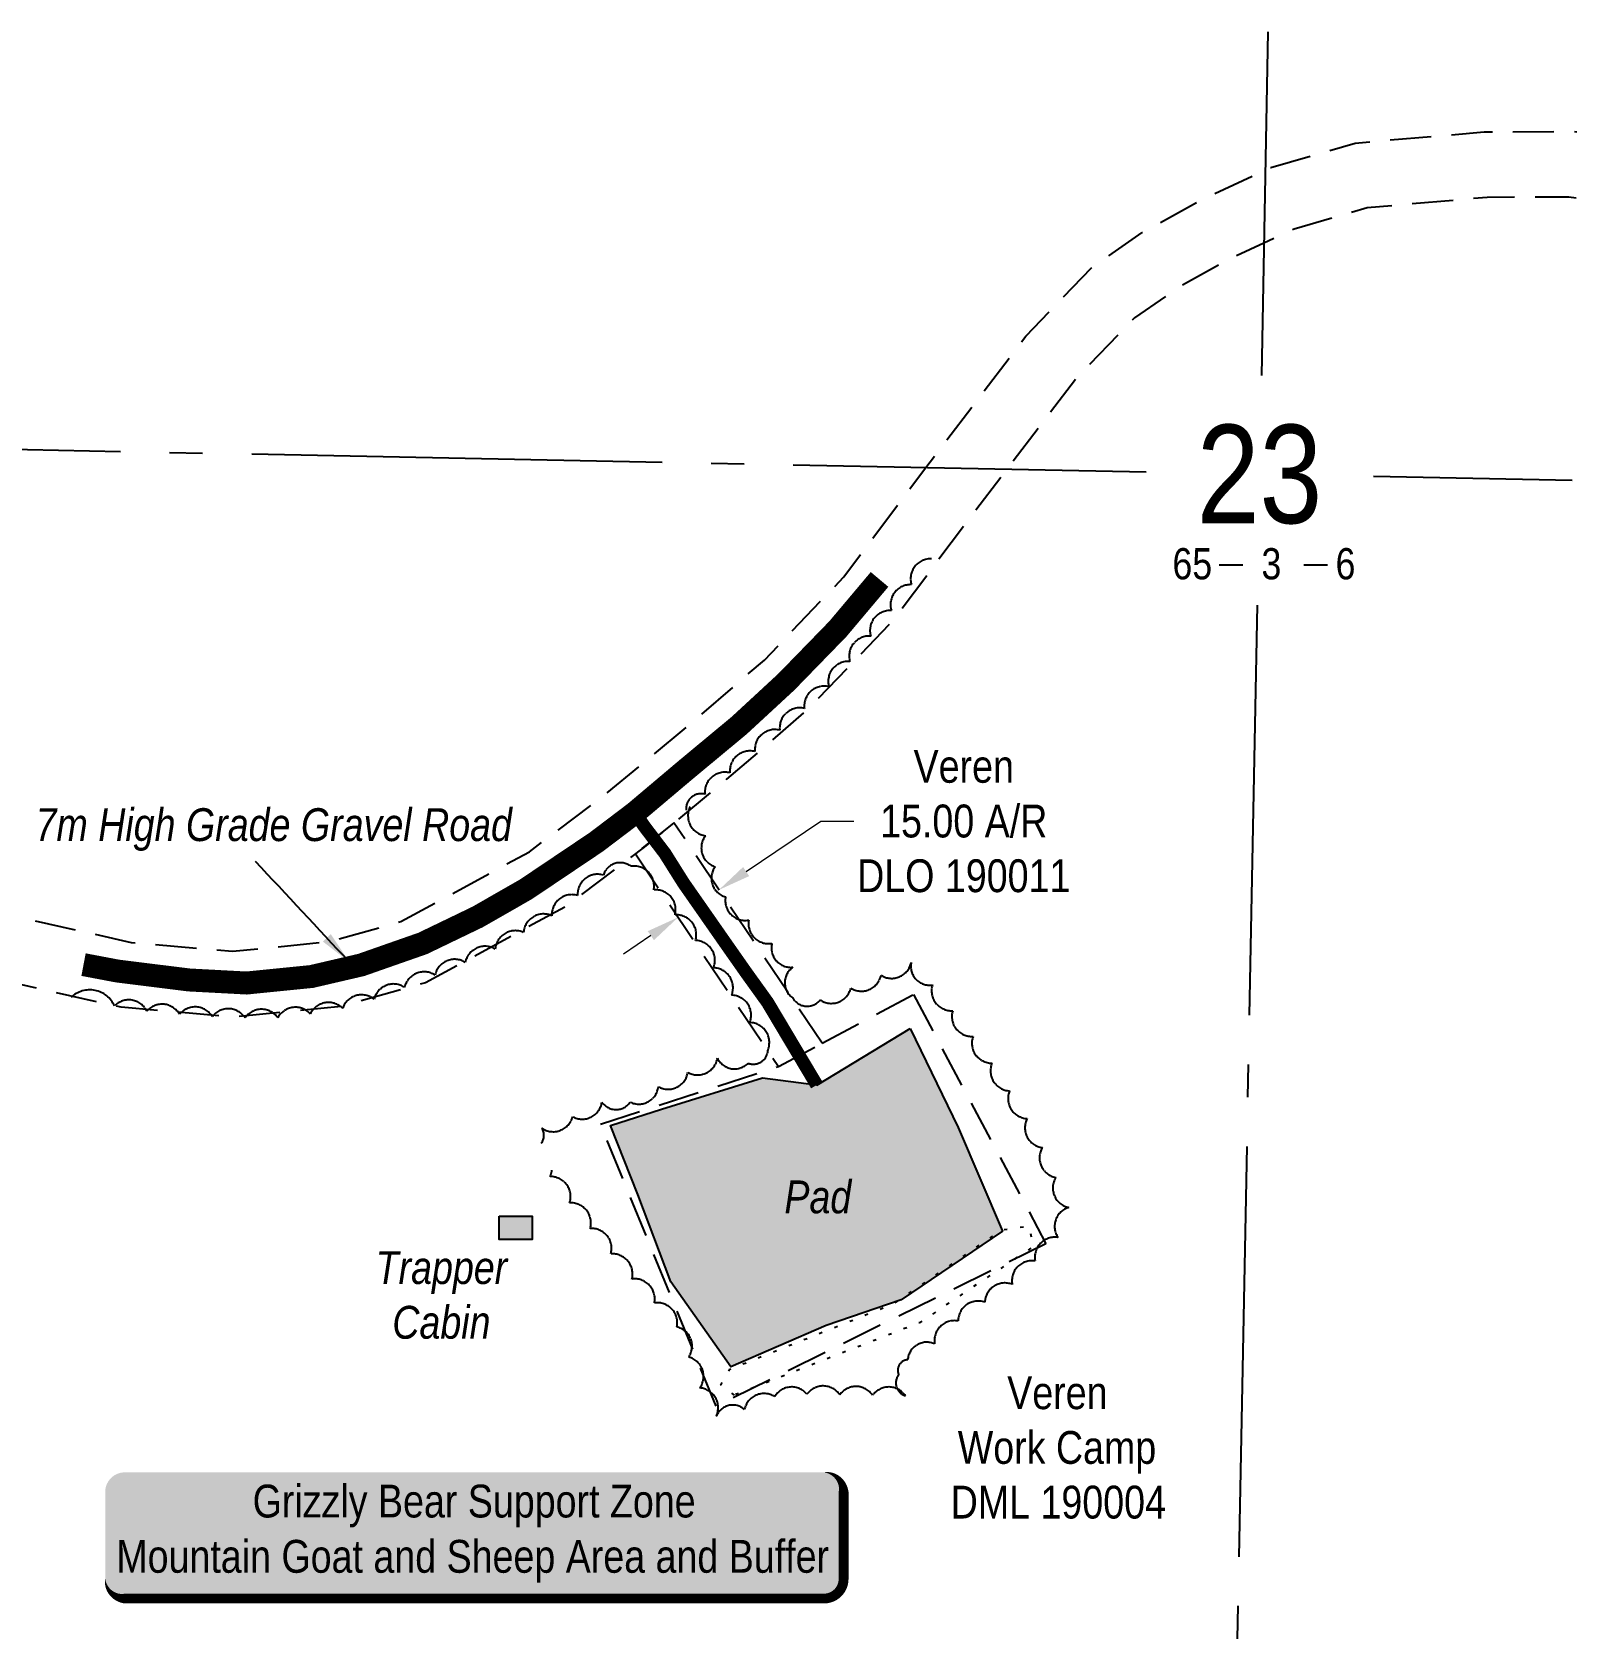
# Model space of a CAD drawing. Extents: x 410361 to 414309, y 6054312 to 6057526.
# Drawn here: x 413136.8 to 413607.3, y 6055172.9 to 6055660.4 of the extents above; entities that cross this region are included whole.
import ezdxf
from ezdxf.enums import TextEntityAlignment as Align

# ---------------------------------------------------------------- set-up
doc = ezdxf.new("R2010")
doc.units = 0
doc.header["$LTSCALE"] = 5
for name, pattern in [('0', [1, 1, 0]), ('foc-ACCESSROAD', [3.75, 2.5, -1.25]), ('foc-QUARTERLINE', [33, 25, -3, 2, -3]), ('foc-TOPO', [1, 0.2, -0.8])]:
    doc.linetypes.add(name, pattern=pattern)
for name, color, linetype in [('10', 1, 'Continuous'), ('9', 3, 'Continuous'), ('AS-RESIDENCE', 14, 'Continuous'), ('AS-ROADS', 254, 'Continuous'), ('AS-WILDLIFE-BLOCK', 131, 'Continuous'), ('C-AR', 13, 'foc-ACCESSROAD'), ('C-WS', 13, 'foc-ACCESSROAD'), ('F-AR', 190, 'foc-ACCESSROAD'), ('L-QSEC', 8, 'foc-QUARTERLINE'), ('L-SECLBL', 7, 'Continuous'), ('T-BUSH', 110, '0'), ('T-GENERAL', 48, 'foc-TOPO')]:
    doc.layers.add(name, color=color, linetype=linetype)
for name, color, linetype, lineweight in [('AS-GENERAL', 48, 'Continuous', 18), ('C-AR-T', 13, 'Continuous', 9), ('C-WS-T', 13, 'Continuous', 9)]:
    doc.layers.add(name, color=color, linetype=linetype, lineweight=lineweight)
doc.styles.add('80', font='ARIALN.TTF', dxfattribs={"height": 10})
doc.styles.add('80CG', font='ARIALN.TTF', dxfattribs={"height": 10})
doc.styles.add('80L', font='ARIALN.TTF', dxfattribs={"height": 10})
doc.styles.add('SIMPLEX', font='ARIALN.TTF')
doc.dimstyles.new('Compass 5 000', dxfattribs={"dimscale": 5, "dimtxt": 9, "dimasz": 2, "dimexe": 0.2, "dimexo": 0.0625, "dimgap": 0.5, "dimtad": 0, "dimtih": 1, "dimtoh": 1, "dimzin": 0, "dimdsep": 46, "dimtxsty": '80CG', "dimcen": 0.1, "dimse1": 1, "dimse2": 1, "dimclrd": 256, "dimclrt": 256, "dimaunit": 1, "dimadec": 4, "dimazin": 0, "dimtfac": 0.06, "dimtofl": 0, "dimtmove": 0, "dimatfit": 1, "dimfxl": 0.2, "dimtolj": 1, "dimtzin": 0, "dimlwd": -1, "dimarcsym": 0})

# ---------------------------------------------------------------- blocks, each defined once
blk = doc.blocks.new('L-SECLBL')
at = {"layer": '9', "color": 7}
for p, q in [((-5.08, -27.83), (-12.29, -27.83)), ((20.7, -27.83), (13.5, -27.83))]:
    blk.add_line(p, q, dxfattribs=at)
at = {"layer": '10', "color": 2, "style": 'SIMPLEX'}
blk.add_attdef('SEC', text='', height=30, dxfattribs=at).set_placement((0, 0), align=Align.MIDDLE)
at = {"layer": '10', "color": 5, "style": '80L'}
blk.add_attdef('TWP', text='', height=9.5, dxfattribs=at).set_placement((-14.43, -27.37), align=Align.MIDDLE_RIGHT)
blk.add_attdef('RGE', text='', height=9.5, dxfattribs=at).set_placement((3.62, -27.37), align=Align.MIDDLE_CENTER)
blk.add_attdef('MER', text='', height=9.5, dxfattribs=at).set_placement((23.17, -27.37), align=Align.MIDDLE_LEFT)
blk = doc.blocks.new('*D37')
at = {"layer": 'C-AR-T', "transparency": 16777216}
for p, q in [((413354.26, 6055404.58), (413377.04, 6055419.91)), ((413377.04, 6055419.91), (413387.04, 6055419.91)), ((413325.23, 6055385.05), (413316.94, 6055379.46))]:
    blk.add_line(p, q, dxfattribs=at)
for points in [[(413353.33, 6055405.97), (413355.19, 6055403.2), (413345.97, 6055399)], [(413324.3, 6055386.43), (413326.16, 6055383.67), (413333.53, 6055390.63)]]:
    blk.add_solid(points, dxfattribs=at)
at = {"layer": 'C-AR-T', "transparency": 16777216, "insert": (413420.53, 6055419.91), "char_height": 10, "attachment_point": 5, "style": '80CG'}
blk.add_mtext('\\A1;Veren\\P15.00 A/R\\PDLO 190011', dxfattribs=at)
blk = doc.blocks.new('res_other')
blk.add_hatch(color=14).paths.add_polyline_path([(-1.09, 0.735), (0.91, 0.735), (0.91, -0.693), (-1.09, -0.693)])
at = {"color": 14}
blk.add_lwpolyline([(-1.09, 0.735), (0.91, 0.735), (0.91, -0.693), (-1.09, -0.693)], close=True, dxfattribs=at)
blk = doc.blocks.new('*U54')
h = blk.add_hatch(color=255)
edge = h.paths.add_edge_path()
edge.add_line((-106.5, -20), (106.5, -20))
edge.add_arc((106.5, -14), 6, 270, 360)
edge.add_line((112.5, -14), (112.5, 12.5))
edge.add_arc((106.5, 12.5), 6, 0, 90)
edge.add_line((106.5, 18.5), (-106.5, 18.5))
edge.add_arc((-106.5, 12.5), 6, 90, 180)
edge.add_line((-112.5, 12.5), (-112.5, -14))
edge.add_arc((-106.5, -14), 6, 180, 270)
at = {"color": 131, "flags": 128}
blk.add_lwpolyline([(-106.5, -20, 3, 3, 0), (106.5, -20, 3, 3, 0.414214), (112.5, -14, 3, 3, 0), (112.5, 12.5, 3, 0, 0.414214), (106.5, 18.5, 0, 0, 0), (-106.5, 18.5, 0, 0, 0.414214), (-112.5, 12.5, 0, 0, 0), (-112.5, -14, 0, 3, 0.414214)], format="xyseb", close=True, dxfattribs=at)
at = {"color": 131, "style": '80'}
blk.add_attdef('ENTER_TEXT_001', (-35.99, -5), '', height=10, dxfattribs=at)

msp = doc.modelspace()

# ---------------------------------------------------------------- hatches: boundary and pattern name
at = {"layer": 'AS-ROADS'}
h = msp.add_hatch(color=256, dxfattribs=at)
h.dxf.hatch_style = 1
h.paths.add_polyline_path([(413404.227, 6055356.789), (413418.792, 6055326.595), (413432.314, 6055295.034), (413401.419, 6055274.043), (413378.663, 6055266.309), (413349.637, 6055253.636), (413331.333, 6055279.546), (413321.222, 6055306.148), (413312.933, 6055327.201), (413328.519, 6055332.204), (413359.231, 6055341.703), (413375.687, 6055339.584), (413375.76, 6055339.54)])

# ---------------------------------------------------------------- linework, layer by layer
at = {"layer": 'AS-ROADS', "flags": 128}
for points, const_width in [([(413394.885, 6055493.594), (413382.191, 6055478.513), (413366.45, 6055462.326), (413352.088, 6055449.058), (413336.065, 6055435.746), (413320.387, 6055422.507), (413308.572, 6055413.553), (413287.174, 6055399.17), (413272.46, 6055390.744), (413255.744, 6055382.687), (413237.023, 6055376.127), (413221.874, 6055372.602), (413202.125, 6055370.622), (413184.583, 6055371.55), (413162.777, 6055374.272), (413152.445, 6055376.225)], 6.997), ([(413375.76, 6055339.54), (413360.773, 6055364.721), (413354.312, 6055373.704), (413347.726, 6055383.105), (413341.578, 6055391.928), (413335.171, 6055401.111), (413329.507, 6055410.122), (413323.171, 6055418.428), (413320.387, 6055422.507)], 3.998)]:
    msp.add_lwpolyline(points, dxfattribs=dict(at, const_width=const_width))
msp.add_lwpolyline([(413404.227, 6055356.789), (413418.792, 6055326.595), (413432.314, 6055295.034), (413401.419, 6055274.043), (413378.663, 6055266.309), (413349.637, 6055253.636), (413331.333, 6055279.546), (413321.222, 6055306.148), (413312.933, 6055327.201), (413328.519, 6055332.204), (413359.231, 6055341.703), (413375.687, 6055339.584), (413375.76, 6055339.54)], close=True, dxfattribs=at)
at = {"layer": 'C-AR'}
msp.add_lwpolyline([(413377.403, 6055352.287), (413332.234, 6055419.411), (413320.522, 6055409.959), (413364.101, 6055345.198)], close=True, dxfattribs=at)
at = {"layer": 'C-WS'}
msp.add_lwpolyline([(413377.41, 6055352.289), (413405.201, 6055367.1), (413445.556, 6055291.194), (413345.105, 6055241.666), (413309.918, 6055327.604), (413364.108, 6055345.201), (413364.108, 6055345.201), (413377.41, 6055352.289)], close=True, dxfattribs=at)
at = {"layer": 'F-AR', "flags": 128}
for points in [[(413439.982, 6054622.671), (413408.421, 6054655.175), (413338.764, 6054724.898), (413313.761, 6054749.932), (413208.056, 6054855.43), (413118.315, 6054945.697), (413056.909, 6055007.832), (413031.199, 6055035.666), (412995.3, 6055078.354), (412972.539, 6055108.249), (412952.06, 6055140.685), (412919.845, 6055200.473), (412909.171, 6055225.631), (412896.511, 6055268.567), (412893.72, 6055320.562), (412899.897, 6055364.311), (412906.681, 6055400.67), (412914.084, 6055417.85), (412929.666, 6055429.342), (412947.939, 6055430.641), (412970.235, 6055429.312), (412999.959, 6055426.017), (413031.303, 6055421.439), (413063.813, 6055412.688), (413122.274, 6055393.071), (413166.95, 6055383.017), (413197.782, 6055380.311), (413227.299, 6055383.225), (413249.046, 6055389.324), (413288.225, 6055410.636), (413310.825, 6055427.683), (413335.424, 6055447.965), (413359.804, 6055469.013), (413384.057, 6055494.376), (413405.5, 6055523.123), (413408.958, 6055527.663), (413439.477, 6055567.756), (413459.475, 6055588.586), (413474.874, 6055599.265), (413492.935, 6055609.281), (413512.318, 6055618.292), (413514.096, 6055619.119), (413539.758, 6055626.571), (413579.052, 6055629.969), (413606.268, 6055630.09), (413607.301, 6055629.94)], [(413607.021, 6055609.78), (413604.868, 6055610.093), (413579.96, 6055609.984), (413543.442, 6055606.826), (413521.138, 6055600.349), (413511.893, 6055596.05), (413502.008, 6055591.454), (413485.443, 6055582.269), (413472.51, 6055573.299), (413454.689, 6055554.738), (413433.708, 6055527.174), (413421.464, 6055511.094), (413399.35, 6055481.444), (413373.59, 6055454.507), (413348.316, 6055432.686), (413323.208, 6055411.984), (413299.079, 6055393.784), (413256.616, 6055370.687), (413231.007, 6055363.504), (413197.892, 6055360.236), (413163.868, 6055363.22), (413116.885, 6055373.793), (413058.03, 6055393.543), (413027.246, 6055401.831), (412997.412, 6055406.187), (412968.538, 6055409.388), (412948.053, 6055410.609), (412936.865, 6055409.813), (412930.302, 6055404.972), (412925.922, 6055394.808), (412919.629, 6055361.078), (412913.786, 6055319.692), (412916.347, 6055271.975), (412928.021, 6055232.384), (412937.884, 6055209.136), (412969.331, 6055150.774), (412988.975, 6055119.661), (413010.911, 6055090.848), (413046.199, 6055048.888), (413071.363, 6055021.644), (413132.512, 6054959.77), (413222.205, 6054869.551), (413327.893, 6054764.07), (413367.589, 6054724.328), (413422.664, 6054669.202), (413468.391, 6054622.108)]]:
    msp.add_lwpolyline(points, dxfattribs=at)
at = {"layer": 'L-QSEC', "flags": 128}
for points in [[(413513.18, 6055660.398), (413511.183, 6055555.719)], [(412708.75, 6055541.626), (413476.091, 6055526.421)], [(413545.329, 6055525.05), (413605.83, 6055523.853)], [(413509.848, 6055485.763), (413495.272, 6054721.807)]]:
    msp.add_lwpolyline(points, dxfattribs=at)
at = {"layer": 'T-BUSH', "flags": 128}
for points in [[(413410.749, 6055499.891, 0.5205671), (413404.613, 6055492.001, 0.5205671), (413398.476, 6055484.111, 0.5205671), (413392.196, 6055476.335, 0.5205671), (413385.859, 6055468.604, 0.5205671), (413379.465, 6055460.93, 0.5205671), (413371.981, 6055454.303, 0.5205671), (413364.498, 6055447.676, 0.5205671), (413356.921, 6055441.157, 0.5205671), (413349.322, 6055434.663, 0.5205671), (413341.724, 6055428.169, 0.5205671), (413335.977, 6055423.258, 0.5205671)], [(413337.207, 6055424.351, 0.520567), (413341.871, 6055415.51, 0.5205671), (413344.809, 6055406.038, 0.5205671), (413347.979, 6055396.839, 0.5205671), (413355.051, 6055389.775, 0.5205671), (413362.123, 6055382.711, 0.5205671), (413368.514, 6055375.435, 0.5205671), (413368.43, 6055366.066, 0.5205671), (413376.813, 6055365.453, 0.5205671), (413386.13, 6055369.057, 0.5205671), (413395.329, 6055372.967, 0.5205671), (413404.528, 6055376.877, 0.5205671), (413410.978, 6055370.039, 0.5205671), (413417.168, 6055362.191, 0.5205671), (413423.359, 6055354.344, 0.5205671), (413429.143, 6055346.208, 0.5205671), (413434.484, 6055337.759, 0.5205671), (413439.826, 6055329.31, 0.5205671), (413444.482, 6055320.496, 0.5205671), (413448.528, 6055311.356, 0.5205671), (413452.574, 6055302.215, 0.5205671), (413449.268, 6055293.084, 0.5205671), (413442.282, 6055285.935, 0.5205671), (413435.295, 6055278.787, 0.5205671), (413426.949, 6055273.351, 0.5205671), (413418.811, 6055267.641, 0.5205671), (413411.663, 6055260.653, 0.5205671), (413403.469, 6055255.826, 0.5205671), (413400.697, 6055251.287, 0.5205671), (413402.757, 6055244.852, 0.5205671), (413392.763, 6055245.007, 0.5205671), (413382.768, 6055245.161, 0.5205671), (413372.774, 6055245.315, 0.5205671), (413362.947, 6055244.61, 0.5205671), (413353.749, 6055240.698, 0.5205671), (413345.157, 6055238.593, 0.5205671), (413340.181, 6055247.262, 0.5205671), (413336.788, 6055256.646, 0.5205671), (413333.141, 6055265.852, 0.5205671), (413326.295, 6055273.135, 0.5205671), (413319.448, 6055280.417, 0.5205671), (413313.027, 6055288.071, 0.5205671), (413306.745, 6055295.846, 0.5205671), (413300.463, 6055303.621, 0.5205671), (413294.552, 6055311.648, 0.084233), (413295.115, 6055313.61, 0.084233)], [(413291.855, 6055321.785, 0.3215267), (413292.024, 6055326.4, 0.5205671), (413301.397, 6055329.873, 0.5205671), (413310.312, 6055334.295, 0.5205671), (413318.969, 6055334.342, 0.5205671), (413327.51, 6055339.011, 0.5205671), (413336.497, 6055343.384, 0.5205671), (413345.495, 6055347.738, 0.5205671), (413354.89, 6055346.187, 0.5205671), (413360.912, 6055350.268, 0.5205671), (413355.359, 6055358.578, 0.5205671), (413349.832, 6055366.907, 0.5205671), (413344.332, 6055375.253, 0.5205671), (413338.831, 6055383.599, 0.5205671), (413332.588, 6055391.399, 0.5205671), (413326.101, 6055398.996, 0.5205671), (413319.165, 6055406.193, 0.5205671), (413310.765, 6055403.5, 0.5205671), (413302.936, 6055397.285, 0.5205671), (413295.076, 6055391.116, 0.5205671), (413286.469, 6055386.032, 0.5205671), (413277.862, 6055380.949, 0.5205671), (413268.725, 6055376.921, 0.5205671), (413259.516, 6055373.033, 0.5205671), (413250.241, 6055369.309, 0.5205671), (413240.935, 6055365.66, 0.5205671), (413231.369, 6055362.933, 0.5205671), (413221.529, 6055361.178, 0.5205671), (413211.629, 6055360.062, 0.5205671), (413201.634, 6055359.995, 0.5205671), (413191.652, 6055360.379, 0.5205671), (413181.682, 6055361.087, 0.5205671), (413171.732, 6055362.045, 0.5205671), (413161.874, 6055363.624, 0.5205671), (413148.663, 6055366.247)]]:
    msp.add_lwpolyline(points, format="xyb", dxfattribs=at)
at = {"layer": 'T-GENERAL', "flags": 128}
msp.add_lwpolyline([(413350.669, 6055245.066), (413346.553, 6055248.058), (413349.301, 6055252.951), (413399.444, 6055273.023), (413432.045, 6055295.359), (413440.375, 6055296.605), (413441.721, 6055290.31), (413407.081, 6055267.108), (413350.669, 6055245.066)], dxfattribs=at)

# ---------------------------------------------------------------- block references
at = {"layer": 'AS-RESIDENCE', "color": 2, "xscale": 4.997842500000011, "yscale": 4.997842500000011, "zscale": 4.997842500000011}
msp.add_blockref('res_other', (413284.521, 6055295.95), dxfattribs=at)
at = {"layer": 'AS-WILDLIFE-BLOCK', "color": 0}
ref = msp.add_blockref('*U54', (413271.486, 6055203.05), dxfattribs=dict(at, xscale=0.9995685, yscale=0.9995685, zscale=0.9995685))
ref.add_attrib('ENTER_TEXT_001', 'Grizzly Bear Support Zone', (413203.95, 6055207.769), dxfattribs={"layer": '0', "color": 131, "height": 9.99569, "style": '80'})
ref.add_attrib('ENTER_TEXT_002', 'Mountain Goat and Sheep Area and Buffer', (413162.43, 6055190.933), dxfattribs={"layer": '0', "color": 131, "height": 9.99569, "style": '80'})
at = {"layer": 'L-SECLBL', "xscale": 0.9995660000000133, "yscale": 0.9995660000000133, "zscale": 0.9995660000000133}
msp.add_blockref('L-SECLBL', (413510.611, 6055525.737), dxfattribs=at).add_auto_attribs({'SEC': '23', 'TWP': '65', 'RGE': '3', 'MER': '6'})

# ---------------------------------------------------------------- texts
at = {"layer": 'AS-GENERAL', "char_height": 9.99566, "attachment_point": 5, "style": '80CG'}
for s, insert in [('\\A1;{\\fArial Narrow|b0|i1|c0|p34;7m High Grade Gravel Road}', (413210.383, 6055417.367)), ('\\A1;{\\fArial Narrow|b0|i1|c0|p34;Pad}', (413376.088, 6055305.381))]:
    msp.add_mtext(s, dxfattribs=dict(at, insert=insert))
at = {"layer": 'AS-GENERAL', "insert": (413261.447, 6055275.505), "char_height": 9.99566, "width": 41.18716, "attachment_point": 5, "style": '80CG'}
msp.add_mtext('\\A1;{\\fArial Narrow|b0|i1|c0|p34;Trapper Cabin}', dxfattribs=at)
at = {"layer": 'C-WS-T', "insert": (413403.396, 6055250.775), "char_height": 9.99566, "attachment_point": 1, "style": '80L'}
msp.add_mtext_dynamic_manual_height_columns('\\pi30.38;Veren\\P\\pi15.322;Work Camp \\P\\pi13.157;DML 190004', width=90.45471, gutter_width=50, heights=[0], dxfattribs=at)

# ---------------------------------------------------------------- dimensions: what is measured, and where the dimension line sits
at = {"layer": 'C-AR-T'}
dim = msp.add_linear_dim(base=(413345.968, 6055399.001), p1=(413336.378, 6055386.397), p2=(413348.817, 6055394.767), angle=33.93732, text='Veren\\P15.00 A/R\\PDLO 190011', dimstyle='Compass 5 000', dxfattribs=at)
dim.commit()
dim.dimension.update_dxf_attribs({"geometry": '*D37', "text_midpoint": (413420.534, 6055419.912), "dimtype": 161})

# ---------------------------------------------------------------- leaders
at = {"layer": 'AS-GENERAL', "path_type": 1}
msp.add_leader([(413233.358, 6055377.064), (413204.857, 6055407.625)], dimstyle='Compass 5 000', override={"dimgap": 0.5, "dimtad": 0}, dxfattribs=at)

doc.saveas('drawing.dxf')
